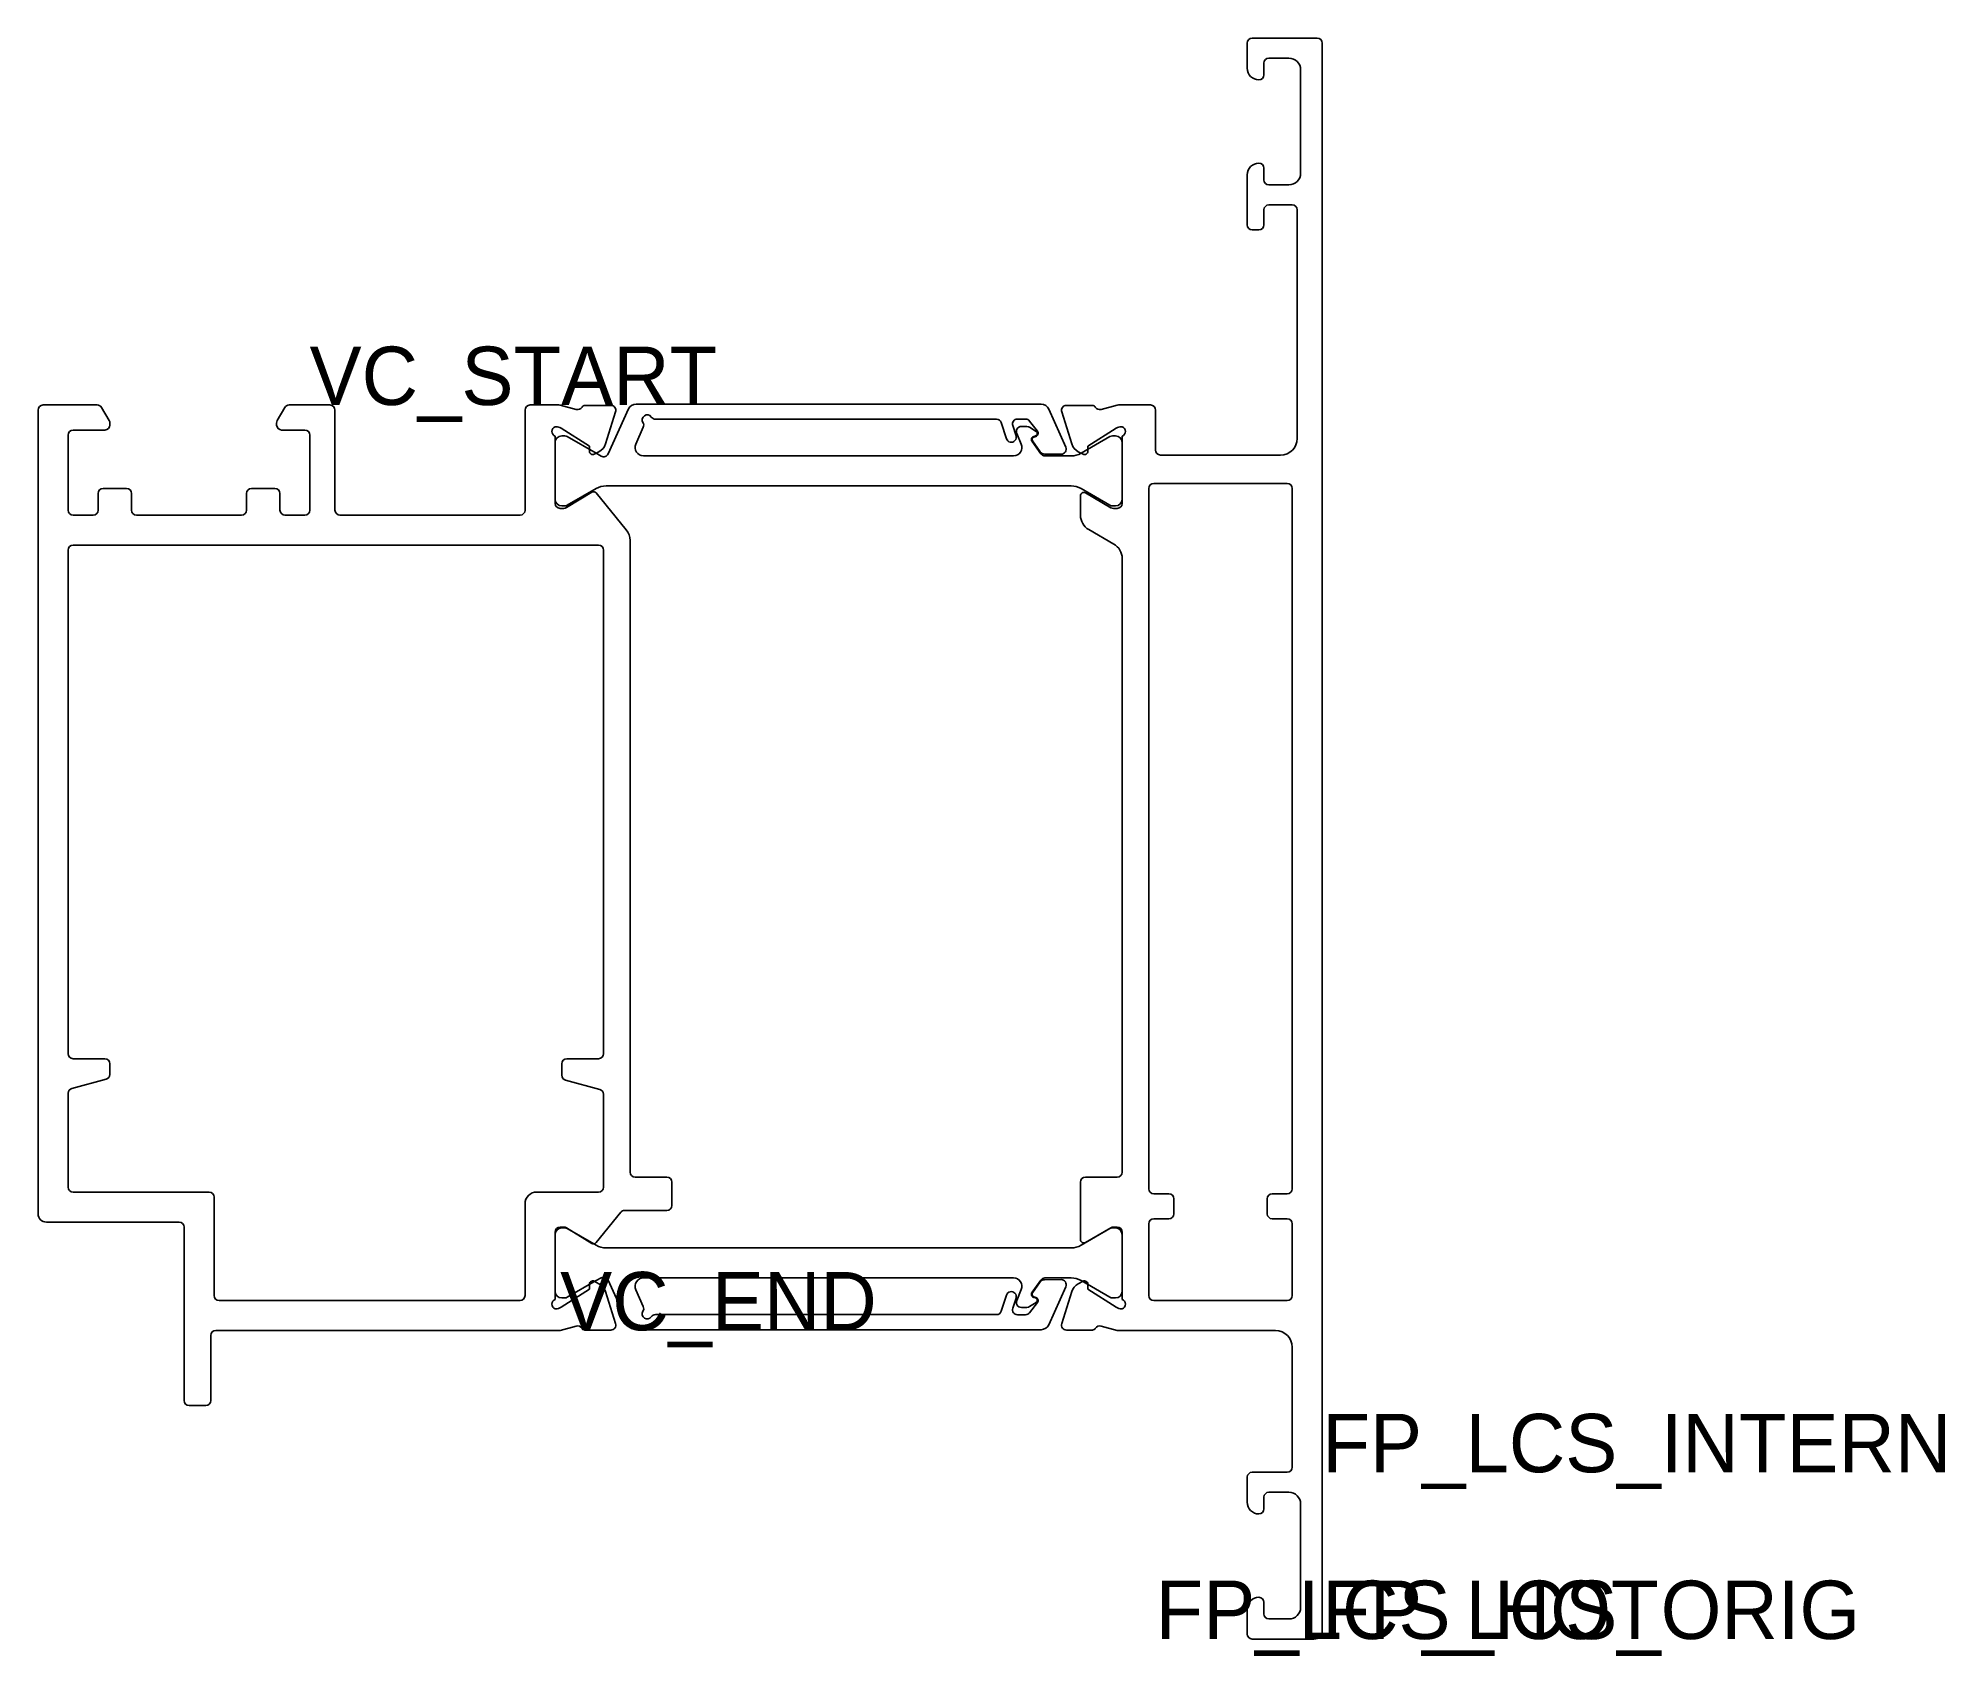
# Model space of a CAD drawing. Header units: metres. Extents: x 60 to 175, y 74 to 171.
import ezdxf

# ---------------------------------------------------------------- set-up
doc = ezdxf.new("R2010")
doc.units = ezdxf.units.M

msp = doc.modelspace()

# ---------------------------------------------------------------- linework, layer by layer
for p, q in [((132.988233, 171.067326), (132.988233, 169.567326)), ((137.188233, 171.367326), (133.288233, 171.367326)), ((137.488233, 75.867354), (137.488233, 171.067326)), ((133.988233, 169.167326), (133.988233, 169.867326)), ((134.288233, 170.167326), (135.488233, 170.167326)), ((136.188233, 169.467326), (136.188233, 163.267326)), ((133.988233, 162.867326), (133.988233, 163.567326)), ((132.988233, 163.167326), (132.988233, 160.167326)), ((135.488233, 162.567326), (134.288233, 162.567326)), ((134.288233, 161.367326), (135.688233, 161.367326)), ((133.988233, 160.167326), (133.988233, 161.067326)), ((135.988233, 161.067326), (135.988233, 147.367326)), ((133.288233, 159.867326), (133.688233, 159.867326)), ((60.487976, 100.867298), (60.487976, 149.067326)), ((60.787976, 149.367326), (64.037421, 149.367326)), ((64.297229, 149.217326), (64.747784, 148.436941)), ((74.828169, 148.436941), (75.278724, 149.217326)), ((75.538532, 149.367326), (77.987976, 149.367326)), ((78.287976, 149.067326), (78.287976, 143.066215)), ((89.687976, 143.066215), (89.687976, 149.067326)), ((89.987976, 149.367326), (91.710291, 149.367326)), ((91.786755, 149.357418), (91.710291, 149.367326)), ((91.786755, 149.357418), (92.748958, 149.103795)), ((93.274688, 149.342841), (94.825782, 149.342841)), ((95.112052, 148.95312), (94.510087, 147.032451)), ((94.668996, 146.441556), (95.889351, 149.127594)), ((96.342991, 149.417332), (120.632924, 149.417343)), ((121.089697, 149.120711), (122.105663, 146.838814)), ((121.864158, 148.95312), (122.466122, 147.032451)), ((123.701521, 149.342841), (122.150427, 149.342841)), ((125.189454, 149.357418), (124.227251, 149.103795)), ((125.265918, 149.367326), (125.189454, 149.357418)), ((127.188233, 149.367326), (125.265918, 149.367326)), ((127.488233, 146.667326), (127.488233, 149.067326)), ((62.287976, 147.567326), (62.287976, 143.066215)), ((64.487976, 147.867326), (62.587976, 147.867326)), ((64.787976, 148.286941), (64.787976, 148.167326)), ((74.787976, 148.167326), (74.787976, 148.286941)), ((76.487976, 147.867326), (75.087976, 147.867326)), ((76.787976, 143.066215), (76.787976, 147.567326)), ((91.526258, 148.067326), (91.487976, 148.067326)), ((91.487976, 147.50164), (91.487976, 143.467326)), ((93.555866, 146.88985), (91.847769, 147.973913)), ((91.88778, 147.517171), (92.067394, 147.517171)), ((96.7731, 148.035292), (96.321303, 147.020538)), ((117.956484, 148.517343), (97.500845, 148.517332)), ((118.553314, 147.341832), (118.242067, 148.309226)), ((118.927307, 148.13188), (119.124189, 147.526497)), ((119.440438, 147.0118), (119.165847, 147.661622)), ((119.696969, 148.524379), (119.212774, 148.524662)), ((119.442138, 148.078394), (119.78007, 148.078451)), ((120.404988, 147.794749), (119.934727, 148.407102)), ((119.941589, 148.03129), (120.327204, 147.785029)), ((120.294269, 147.516428), (120.182834, 147.478966)), ((123.420343, 146.88985), (125.12844, 147.973913)), ((124.908521, 147.517182), (125.088135, 147.517182)), ((125.449951, 148.067326), (125.488233, 148.067326)), ((125.488233, 147.50164), (125.488233, 143.467326)), ((91.48778, 143.717171), (91.48778, 147.117171)), ((92.217396, 147.476978), (93.947749, 146.477944)), ((93.543769, 146.601428), (93.555866, 146.88985)), ((94.117318, 146.562733), (93.836247, 146.415804)), ((93.947749, 146.477944), (94.245874, 146.305836)), ((120.084528, 147.172158), (120.613278, 146.441332)), ((120.579407, 146.550618), (120.112565, 147.217279)), ((120.191256, 147.446667), (120.30527, 147.481805)), ((121.829838, 146.416798), (120.823384, 146.422706)), ((122.858892, 146.562733), (123.139962, 146.415804)), ((123.028167, 146.477955), (124.75852, 147.476989)), ((123.43244, 146.601428), (123.420343, 146.88985)), ((125.488135, 147.117182), (125.488135, 143.717182)), ((134.988233, 146.367326), (127.788233, 146.367326)), ((96.778076, 146.31717), (118.97987, 146.317181)), ((120.856335, 146.317182), (122.42816, 146.317182)), ((64.087976, 143.066215), (64.087976, 144.067726)), ((64.387976, 144.367726), (65.787976, 144.367726)), ((66.087976, 144.067726), (66.087976, 143.066215)), ((72.987976, 143.066215), (72.987976, 144.067726)), ((73.287976, 144.367726), (74.687976, 144.367726)), ((74.987976, 144.067726), (74.987976, 143.066215)), ((92.159829, 143.211056), (93.687976, 144.141086)), ((93.947721, 144.356368), (92.217395, 143.357363)), ((93.941185, 144.096439), (95.754021, 141.885986)), ((122.428133, 144.517182), (94.54772, 144.517137)), ((124.75852, 143.357375), (123.028135, 144.356413)), ((124.818618, 143.207518), (123.288233, 144.091086)), ((127.088233, 102.367326), (127.088233, 144.367326)), ((127.388233, 144.667326), (135.388233, 144.667326)), ((135.688233, 144.367326), (135.688233, 102.367326)), ((91.787976, 143.167326), (92.003863, 143.167326)), ((92.067395, 143.317171), (91.88778, 143.317171)), ((122.988233, 143.917881), (122.988233, 142.763181)), ((125.088135, 143.317182), (124.90852, 143.317182)), ((125.188233, 143.167326), (124.968618, 143.167326)), ((62.587976, 142.766215), (63.787976, 142.766215)), ((66.387976, 142.766215), (72.687976, 142.766215)), ((75.287976, 142.766215), (76.487976, 142.766215)), ((78.587976, 142.766215), (89.387976, 142.766215)), ((123.488233, 141.897155), (124.988233, 141.03113)), ((62.287976, 110.466215), (62.287976, 140.666215)), ((62.587976, 140.966215), (94.087976, 140.966215)), ((94.387976, 140.666215), (94.387976, 110.466215)), ((95.987976, 141.243198), (95.987976, 103.367326)), ((125.488233, 140.165105), (125.488233, 103.367326)), ((64.487976, 110.166215), (62.587976, 110.166215)), ((64.787976, 109.223208), (64.787976, 109.866215)), ((91.887976, 109.866215), (91.887976, 109.169618)), ((94.087976, 110.166215), (92.187976, 110.166215)), ((62.510331, 108.382717), (64.565622, 108.93343)), ((92.110331, 108.879841), (94.165622, 108.329127)), ((62.287976, 102.467298), (62.287976, 108.092939)), ((94.387976, 108.039349), (94.387976, 102.468437)), ((96.287976, 103.067326), (98.187976, 103.067326)), ((125.188233, 103.067326), (123.288233, 103.067326)), ((70.737976, 102.167298), (62.587976, 102.167298)), ((71.037976, 95.967326), (71.037976, 101.867298)), ((94.087976, 102.168437), (90.383317, 102.168437)), ((98.487976, 102.767326), (98.487976, 101.367326)), ((122.988233, 102.767326), (122.988233, 99.316771)), ((128.288233, 102.067326), (127.388233, 102.067326)), ((128.588233, 100.867326), (128.588233, 101.767326)), ((134.188233, 101.767326), (134.188233, 100.867326)), ((135.388233, 102.067326), (134.488233, 102.067326)), ((89.683317, 101.468437), (89.683317, 95.967326)), ((95.428027, 100.960162), (93.941185, 99.138213)), ((98.187976, 101.067326), (95.65784, 101.067326)), ((68.937976, 100.367298), (60.987976, 100.367298)), ((69.237976, 89.667298), (69.237976, 100.067298)), ((91.487878, 99.617487), (91.487878, 96.217487)), ((91.487976, 99.767326), (91.487976, 99.667326)), ((91.487976, 99.667326), (91.487976, 95.733011)), ((92.003863, 100.067326), (91.787976, 100.067326)), ((92.067493, 100.017487), (91.887878, 100.017487)), ((93.687976, 99.093565), (92.159829, 100.023596)), ((93.947819, 98.97829), (92.217493, 99.977294)), ((124.758618, 99.977283), (123.028233, 98.978245)), ((123.288233, 99.143565), (124.818618, 100.027134)), ((125.088233, 100.017475), (124.908618, 100.017475)), ((124.968618, 100.067326), (125.188233, 100.067326)), ((125.488233, 99.767326), (125.488233, 95.733011)), ((125.488233, 96.217475), (125.488233, 99.617475)), ((127.088233, 95.967354), (127.088233, 100.267326)), ((127.388233, 100.567326), (128.288233, 100.567326)), ((134.488233, 100.567326), (135.388233, 100.567326)), ((135.688233, 100.267326), (135.688233, 95.967354)), ((122.428231, 98.817475), (94.547817, 98.817521)), ((91.847769, 95.260739), (93.555866, 96.344802)), ((92.217494, 95.85768), (93.947846, 96.856714)), ((93.555866, 96.344802), (93.543769, 96.633224)), ((93.836247, 96.818848), (94.117318, 96.671919)), ((93.947846, 96.856714), (94.245971, 97.028822)), ((94.510087, 96.202201), (95.112052, 94.281532)), ((94.669094, 96.893101), (95.889449, 94.207064)), ((96.773198, 95.299366), (96.3214, 96.31412)), ((96.778173, 97.017488), (118.979967, 97.017477)), ((119.440536, 96.322857), (119.165945, 95.673035)), ((120.084625, 96.1625), (120.613376, 96.893326)), ((120.579504, 96.78404), (120.112663, 96.117379)), ((121.829936, 96.917859), (120.823482, 96.911952)), ((120.856433, 97.017475), (122.428258, 97.017475)), ((121.089794, 94.213946), (122.10576, 96.495843)), ((122.466122, 96.202201), (121.864158, 94.281532)), ((123.139962, 96.818848), (122.858892, 96.671919)), ((123.028264, 96.856702), (124.758617, 95.857669)), ((123.420343, 96.344802), (123.43244, 96.633224)), ((125.12844, 95.260739), (123.420343, 96.344802)), ((89.383317, 95.667326), (71.337976, 95.667326)), ((91.487976, 95.167326), (91.526258, 95.167326)), ((91.887878, 95.817487), (92.067492, 95.817487)), ((118.553412, 95.992826), (118.242165, 95.025432)), ((118.927404, 95.202777), (119.124287, 95.808161)), ((119.442235, 95.256264), (119.780168, 95.256207)), ((120.405086, 95.539908), (119.934824, 94.927556)), ((119.941687, 95.303367), (120.327302, 95.549629)), ((120.294367, 95.818229), (120.182931, 95.855692)), ((120.191354, 95.88799), (120.305367, 95.852853)), ((124.908619, 95.817475), (125.088233, 95.817475)), ((125.488233, 95.167326), (125.449951, 95.167326)), ((135.388233, 95.667354), (127.388233, 95.667354)), ((91.710291, 93.867326), (71.137976, 93.867326)), ((91.710291, 93.867326), (91.786755, 93.877234)), ((92.748958, 94.130857), (91.786755, 93.877234)), ((94.825782, 93.891811), (93.274688, 93.891811)), ((96.343089, 93.917326), (120.633021, 93.917314)), ((117.956582, 94.817314), (97.500943, 94.817326)), ((119.697066, 94.810279), (119.212872, 94.809995)), ((122.150427, 93.891811), (123.701521, 93.891811)), ((124.227251, 94.130857), (125.189454, 93.877234)), ((125.189454, 93.877234), (125.265918, 93.867326)), ((125.265918, 93.867326), (134.688233, 93.867326)), ((70.837976, 93.567326), (70.837976, 89.667298)), ((135.688233, 92.867326), (135.688233, 85.667354)), ((70.537976, 89.367298), (69.537976, 89.367298)), ((132.988233, 85.067354), (132.988233, 83.567354)), ((135.388233, 85.367354), (133.288233, 85.367354)), ((133.988233, 83.167354), (133.988233, 83.867354)), ((134.288233, 84.167354), (135.488233, 84.167354)), ((136.188233, 83.467354), (136.188233, 77.267354)), ((132.988233, 77.167354), (132.988233, 75.667354)), ((133.988233, 76.867354), (133.988233, 77.567354)), ((135.488233, 76.567354), (134.288233, 76.567354)), ((133.288233, 75.367354), (136.988233, 75.367354))]:
    msp.add_line(p, q)
for centre, radius, start, end in [((133.288233, 171.067326), 0.3, 90, 180), ((137.188233, 171.067326), 0.3, 360, 90), ((133.688233, 169.567326), 0.7, 180, 270), ((134.288233, 169.867326), 0.3, 90, 180), ((135.488233, 169.467326), 0.7, 360, 90), ((133.688233, 169.167326), 0.3, 270, 360), ((133.688233, 163.167326), 0.7, 90, 180), ((133.688233, 163.567326), 0.3, 360, 90), ((134.288233, 162.867326), 0.3, 180, 270), ((135.488233, 163.267326), 0.7, 270, 360), ((134.288233, 161.067326), 0.3, 90, 180), ((135.688233, 161.067326), 0.3, 360, 90), ((133.288233, 160.167326), 0.3, 180, 270), ((133.688233, 160.167326), 0.3, 270, 360), ((60.787976, 149.067326), 0.3, 90, 180), ((64.037421, 149.067326), 0.3, 30, 90), ((75.538532, 149.067326), 0.3, 90, 150), ((77.987976, 149.067326), 0.3, 360, 90), ((89.987976, 149.067326), 0.3, 90, 180), ((92.838679, 149.390065), 0.3, 252.598279, 330.367342), ((93.273286, 149.142846), 0.2, 90, 150.367342), ((94.825782, 149.042841), 0.3, 342.598279, 90), ((96.342992, 148.917332), 0.5, 90, 155.13229), ((97.007501, 148.475848), 0.3, 34.690292, 212.065684), ((97.500845, 148.817332), 0.3, 214.690292, 270), ((120.632924, 148.917343), 0.5, 24, 90), ((122.150427, 149.042841), 0.3, 90, 197.401721), ((123.702924, 149.142846), 0.2, 29.632658, 90), ((124.13753, 149.390065), 0.3, 209.632658, 287.401721), ((127.188233, 149.067326), 0.3, 360, 90), ((62.587976, 147.567326), 0.3, 90, 180), ((64.487976, 148.167326), 0.3, 270, 360), ((64.487976, 148.286941), 0.3, 360, 30), ((75.087976, 148.286941), 0.3, 150, 180), ((75.087976, 148.167326), 0.3, 180, 270), ((76.487976, 147.567326), 0.3, 360, 90), ((91.587976, 147.784483), 0.3, 109.471221, 250.528779), ((91.88778, 147.117171), 0.4, 90, 180), ((91.526258, 147.467326), 0.6, 57.598279, 90), ((92.067394, 147.217171), 0.3, 59.999655, 90), ((96.499037, 148.157313), 0.3, 336, 32.065684), ((117.956484, 148.217343), 0.3, 17.834933, 90), ((118.838897, 147.433714), 0.3, 197.834933, 18.015506), ((119.212599, 148.224662), 0.3, 90, 198.015506), ((119.442188, 147.778394), 0.3, 90, 202.907135), ((119.696793, 148.224379), 0.3, 37.522757, 90), ((119.780121, 147.778451), 0.3, 57.436866, 90), ((120.24647, 147.658609), 0.15, 288.581915, 57.436866), ((120.246366, 147.672934), 0.2, 287.128706, 37.522757), ((124.908521, 147.217182), 0.3, 90, 120.000345), ((125.088135, 147.117182), 0.4, 360, 90), ((125.449951, 147.467326), 0.6, 90, 122.401721), ((125.388233, 147.784483), 0.3, 289.471221, 70.528779), ((93.743594, 146.593047), 0.2, 180, 297.598279), ((93.746702, 147.271707), 0.8, 297.598279, 342.598279), ((94.395864, 146.565649), 0.3, 240.002085, 335.566145), ((96.778075, 146.81717), 0.5, 156, 270), ((118.979869, 146.817181), 0.5, 270, 22.907135), ((120.246566, 147.289392), 0.2, 108.581915, 215.885612), ((120.235434, 147.30332), 0.15, 107.128706, 215.002354), ((120.825145, 146.722701), 0.3, 215.002354, 270), ((120.856335, 146.617182), 0.3, 215.885612, 270), ((121.831599, 146.716793), 0.3, 270, 24), ((122.42816, 147.517182), 1.2, 270, 300.000345), ((123.229507, 147.271707), 0.8, 197.401721, 242.401721), ((123.232616, 146.593047), 0.2, 242.401721, 360), ((127.788233, 146.667326), 0.3, 180, 270), ((134.988233, 147.367326), 1, 270, 360), ((64.387976, 144.067726), 0.3, 90, 180), ((65.787976, 144.067726), 0.3, 360, 90), ((73.287976, 144.067726), 0.3, 90, 180), ((74.687976, 144.067726), 0.3, 360, 90), ((93.787976, 143.967881), 0.2, 40, 120), ((94.547721, 143.317137), 1.2, 90, 120), ((122.428135, 143.317182), 1.2, 60, 90), ((123.188233, 143.917881), 0.2, 60, 180), ((127.388233, 144.367326), 0.3, 90, 180), ((135.388233, 144.367326), 0.3, 360, 90), ((62.587976, 143.066215), 0.3, 180, 270), ((63.787976, 143.066215), 0.3, 270, 360), ((66.387976, 143.066215), 0.3, 180, 270), ((72.687976, 143.066215), 0.3, 270, 360), ((75.287976, 143.066215), 0.3, 180, 270), ((76.487976, 143.066215), 0.3, 270, 360), ((78.587976, 143.066215), 0.3, 180, 270), ((89.387976, 143.066215), 0.3, 270, 360), ((91.88778, 143.717171), 0.4, 180, 270), ((91.787976, 143.467326), 0.3, 180, 270), ((92.003863, 143.467326), 0.3, 270, 301.324705), ((92.067395, 143.617171), 0.3, 270, 300), ((124.90852, 143.617182), 0.3, 240, 270), ((124.968618, 143.467326), 0.3, 240, 270), ((125.088135, 143.717182), 0.4, 270, 360), ((125.188233, 143.467326), 0.3, 270, 360), ((94.987976, 141.243198), 1, 360, 40), ((123.988233, 142.763181), 1, 180, 240), ((62.587976, 140.666215), 0.3, 90, 180), ((94.087976, 140.666215), 0.3, 360, 90), ((124.488233, 140.165105), 1, 360, 60), ((62.587976, 110.466215), 0.3, 180, 270), ((64.487976, 109.866215), 0.3, 360, 90), ((92.187976, 109.866215), 0.3, 90, 180), ((94.087976, 110.466215), 0.3, 270, 360), ((64.487976, 109.223208), 0.3, 285, 360), ((92.187976, 109.169618), 0.3, 180, 255), ((62.587976, 108.092939), 0.3, 105, 180), ((94.087976, 108.039349), 0.3, 360, 75), ((96.287976, 103.367326), 0.3, 180, 270), ((98.187976, 102.767326), 0.3, 360, 90), ((123.288233, 102.767326), 0.3, 90, 180), ((125.188233, 103.367326), 0.3, 270, 360), ((62.587976, 102.467298), 0.3, 180, 270), ((70.737976, 101.867298), 0.3, 360, 90), ((90.383317, 101.468437), 0.7, 90, 180), ((94.087976, 102.468437), 0.3, 270, 360), ((127.388233, 102.367326), 0.3, 180, 270), ((128.288233, 101.767326), 0.3, 360, 90), ((134.488233, 101.767326), 0.3, 90, 180), ((135.388233, 102.367326), 0.3, 270, 360), ((60.987976, 100.867298), 0.5, 180, 270), ((95.65784, 100.767326), 0.3, 90, 140), ((98.187976, 101.367326), 0.3, 270, 360), ((128.288233, 100.867326), 0.3, 270, 360), ((134.488233, 100.867326), 0.3, 180, 270), ((68.937976, 100.067298), 0.3, 360, 90), ((91.887878, 99.617487), 0.4, 90, 180), ((91.787976, 99.767326), 0.3, 90, 180), ((92.003863, 99.767326), 0.3, 58.675295, 90), ((92.067493, 99.717487), 0.3, 60, 90), ((124.908618, 99.717475), 0.3, 90, 120), ((124.968618, 99.767326), 0.3, 90, 120), ((125.088233, 99.617475), 0.4, 360, 90), ((125.188233, 99.767326), 0.3, 360, 90), ((127.388233, 100.267326), 0.3, 90, 180), ((135.388233, 100.267326), 0.3, 360, 90), ((93.787976, 99.266771), 0.2, 240, 320), ((94.547819, 100.017521), 1.2, 240, 270), ((122.428233, 100.017475), 1.2, 270, 300), ((123.188233, 99.316771), 0.2, 180, 300), ((91.887878, 96.217487), 0.4, 180, 270), ((93.743594, 96.641605), 0.2, 62.401721, 180), ((93.746702, 95.962945), 0.8, 17.401721, 62.401721), ((94.395962, 96.769009), 0.3, 24.433855, 119.997915), ((96.778173, 96.517488), 0.5, 90, 204), ((118.838995, 95.900943), 0.3, 341.984494, 162.165067), ((118.979967, 96.517477), 0.5, 337.092865, 90), ((120.246663, 96.045266), 0.2, 144.114388, 251.418085), ((120.235532, 96.031337), 0.15, 144.997646, 252.871294), ((120.825243, 96.611957), 0.3, 90, 144.997646), ((120.856433, 96.717475), 0.3, 90, 144.114388), ((121.831697, 96.617864), 0.3, 336, 90), ((122.428258, 95.817475), 1.2, 59.999655, 90), ((123.229507, 95.962945), 0.8, 117.598279, 162.598279), ((123.232616, 96.641605), 0.2, 360, 117.598279), ((125.088233, 96.217475), 0.4, 270, 360), ((71.337976, 95.967326), 0.3, 180, 270), ((89.383317, 95.967326), 0.3, 270, 360), ((91.587976, 95.450169), 0.3, 109.471221, 250.528779), ((91.526258, 95.767326), 0.6, 270, 302.401721), ((92.067492, 96.117487), 0.3, 270, 300.000345), ((97.007598, 94.85881), 0.3, 147.934316, 325.309708), ((96.499134, 95.177345), 0.3, 327.934316, 24), ((117.956582, 95.117314), 0.3, 270, 342.165067), ((119.212696, 95.109995), 0.3, 161.984494, 270), ((119.442286, 95.556264), 0.3, 157.092865, 270), ((119.696891, 95.110278), 0.3, 270, 322.477243), ((119.780218, 95.556207), 0.3, 270, 302.563134), ((120.246568, 95.676049), 0.15, 302.563134, 71.418085), ((120.246463, 95.661724), 0.2, 322.477243, 72.871294), ((124.908619, 96.117475), 0.3, 239.999655, 270), ((125.449951, 95.767326), 0.6, 237.598279, 270), ((125.388233, 95.450169), 0.3, 289.471221, 70.528779), ((127.388233, 95.967354), 0.3, 180, 270), ((135.388233, 95.967354), 0.3, 270, 360), ((71.137976, 93.567326), 0.3, 90, 180), ((92.838679, 93.844587), 0.3, 29.632658, 107.401721), ((93.273286, 94.091806), 0.2, 209.632658, 270), ((94.825782, 94.191811), 0.3, 270, 17.401721), ((96.343089, 94.417326), 0.5, 204.86771, 270), ((97.500943, 94.517326), 0.3, 90, 145.309708), ((120.633022, 94.417314), 0.5, 270, 336), ((122.150427, 94.191811), 0.3, 162.598279, 270), ((123.702924, 94.091806), 0.2, 270, 330.367342), ((124.13753, 93.844587), 0.3, 72.598279, 150.367342), ((134.688233, 92.867326), 1, 360, 90), ((69.537976, 89.667298), 0.3, 180, 270), ((70.537976, 89.667298), 0.3, 270, 360), ((133.288233, 85.067354), 0.3, 90, 180), ((135.388233, 85.667354), 0.3, 270, 360), ((133.688233, 83.567354), 0.7, 180, 270), ((134.288233, 83.867354), 0.3, 90, 180), ((135.488233, 83.467354), 0.7, 360, 90), ((133.688233, 83.167354), 0.3, 270, 360), ((133.688233, 77.167354), 0.7, 90, 180), ((133.688233, 77.567354), 0.3, 360, 90), ((134.288233, 76.867354), 0.3, 180, 270), ((135.488233, 77.267354), 0.7, 270, 360), ((133.288233, 75.667354), 0.3, 180, 270), ((136.988233, 75.867354), 0.5, 270, 360)]:
    msp.add_arc(centre, radius, start, end)

# ---------------------------------------------------------------- texts
for tag, p in [('VC_START', (76.763254, 149.367326)), ('VC_END', (91.786755, 93.877234)), ('FP_LCS_INTERN', (137.488233, 85.367354)), ('FP_LCS_HOT', (127.488233, 75.367354)), ('FP_LCS_ORIG', (137.488233, 75.367354))]:
    msp.add_attdef(tag, p, '', height=3.5)

doc.saveas('drawing.dxf')
